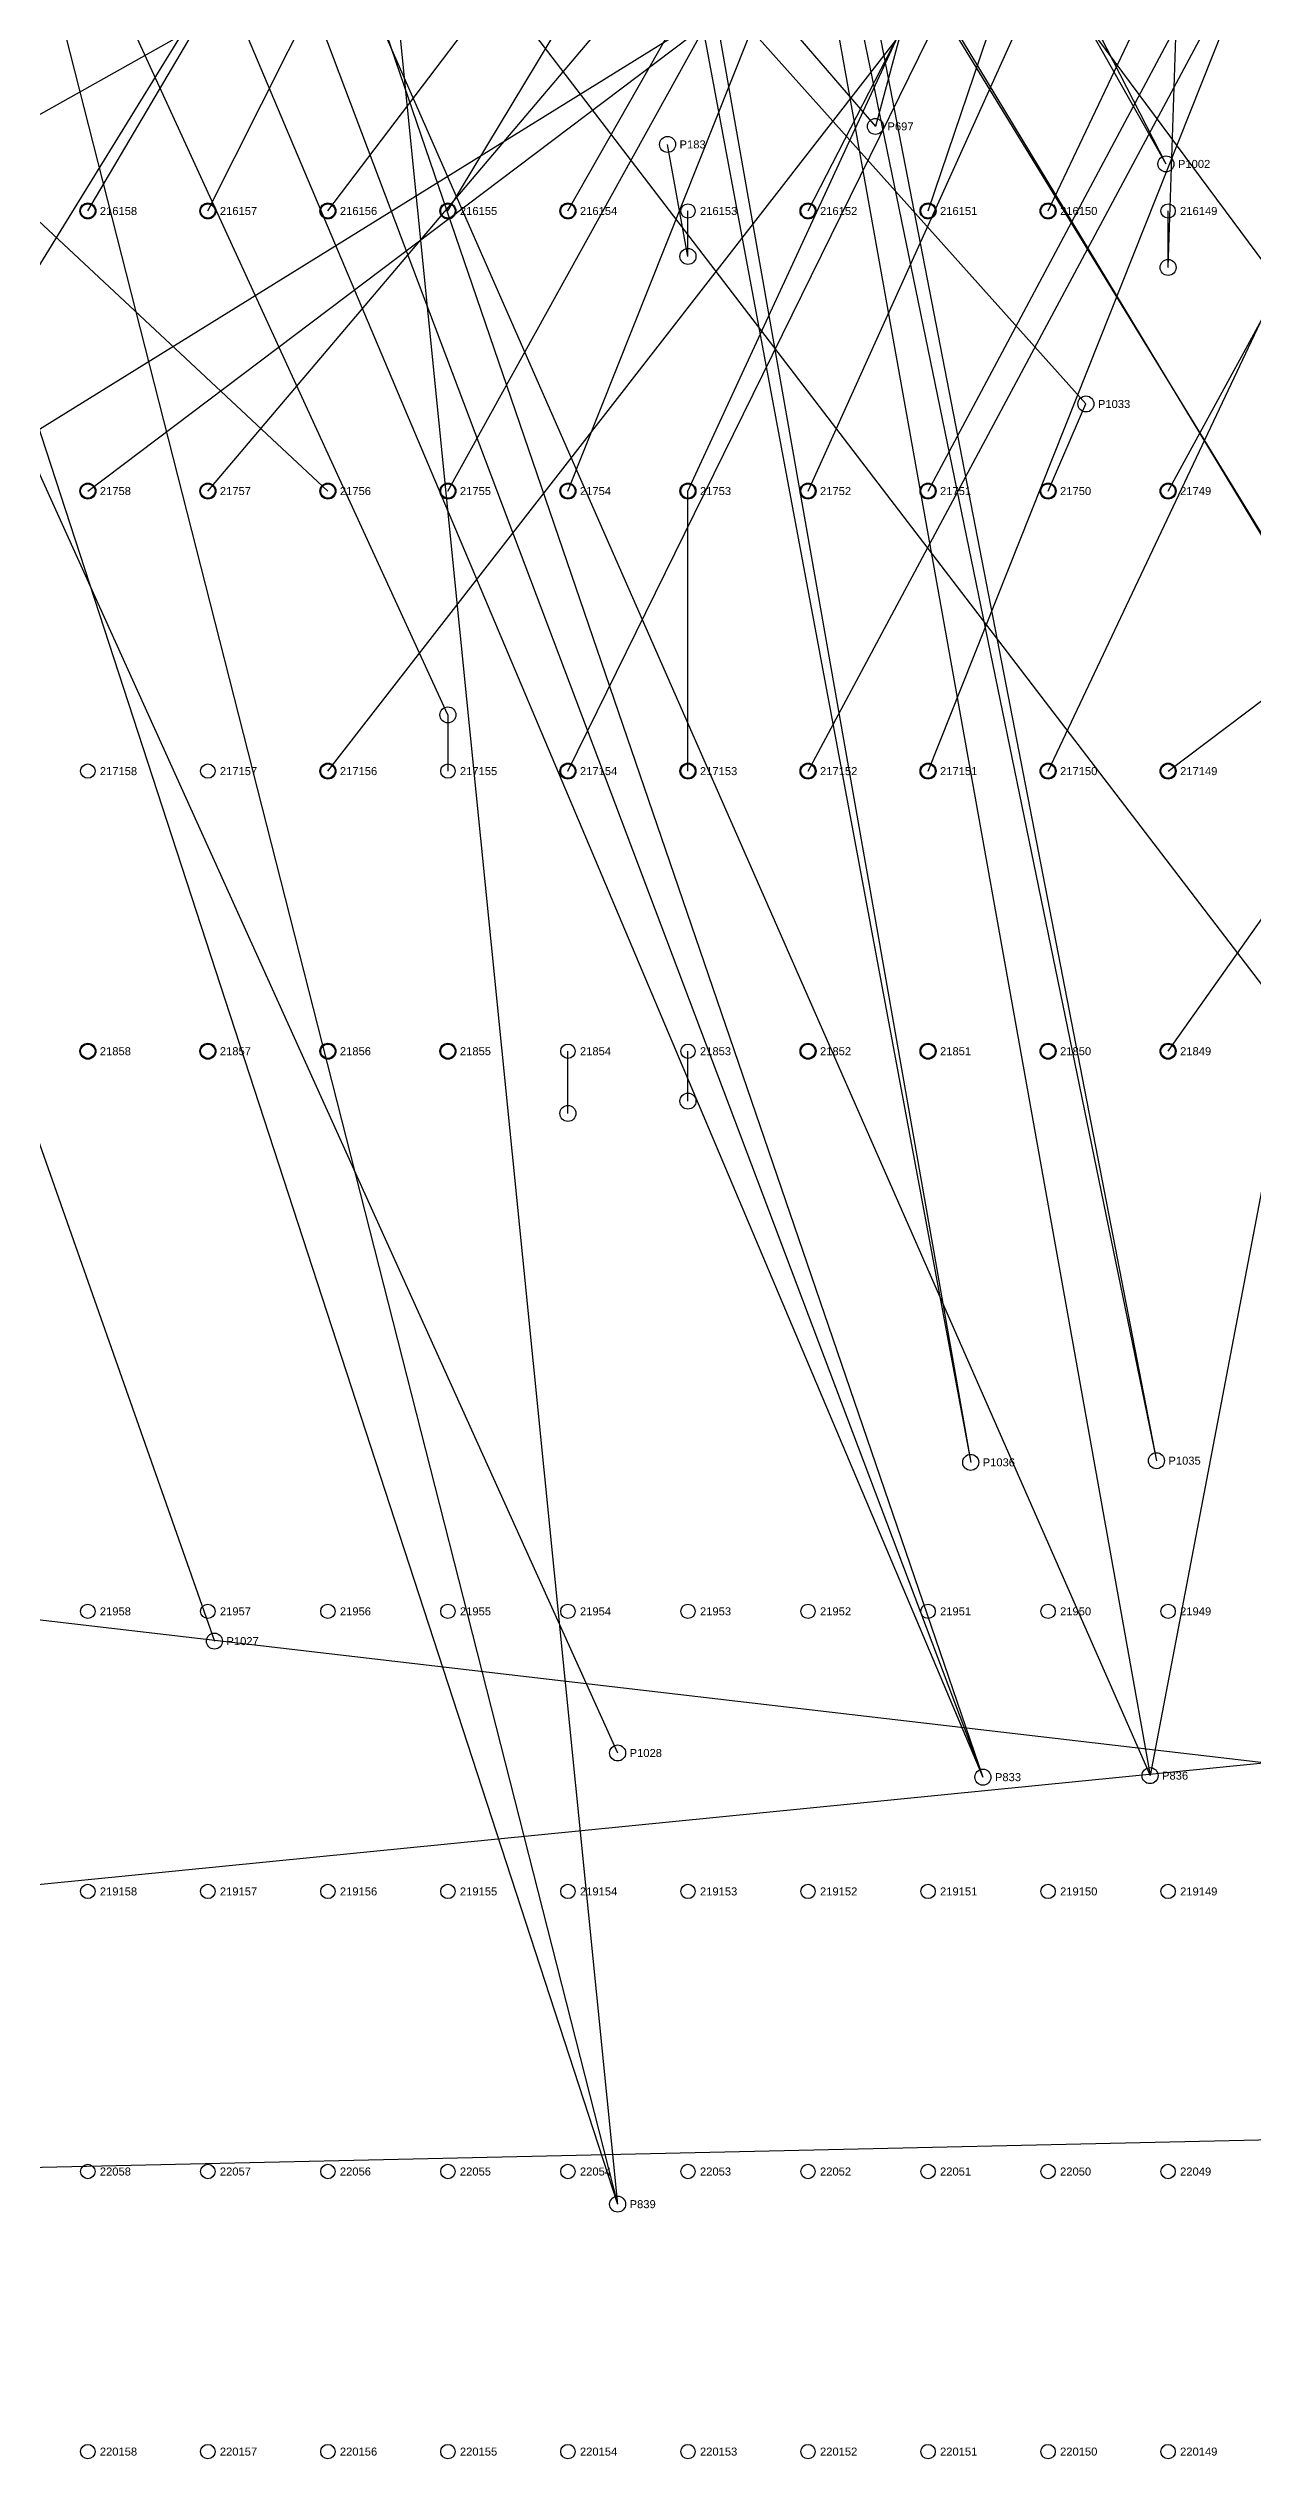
# Model space of a CAD drawing. Extents: x -5 to 376, y -217 to 241.
# Drawn here: x 124.8 to 163, y -139.4 to -62.8 of the extents above; entities that cross this region are included whole.
import ezdxf

# ---------------------------------------------------------------- set-up
doc = ezdxf.new("R2010")
doc.units = 0
for name, color, linetype in [('BOTTOM_PROBES', 1, 'CONTINUOUS'), ('BOTTOM_PROBES_LABEL', 12, 'CONTINUOUS'), ('BOTTOM_WIRES_BLACK', 250, 'CONTINUOUS'), ('BOTTOM_WIRES_BLUE', 5, 'CONTINUOUS'), ('FIXTURE_INTERFACE_PIN', 4, 'CONTINUOUS'), ('PIN_OFFSET_ARROW', 144, 'CONTINUOUS'), ('TESTER_INTERFACE_PIN', 144, 'CONTINUOUS'), ('TESTER_INTERFACE_PIN_LABEL', 144, 'CONTINUOUS')]:
    doc.layers.add(name, color=color, linetype=linetype)
doc.styles.get("Standard").update_dxf_attribs({"font": 'arial.ttf'})

msp = doc.modelspace()

# ---------------------------------------------------------------- linework, layer by layer
at = {"layer": 'BOTTOM_PROBES'}
for centre in [(144.41424, -65.89522), (151.01316, -65.32372), (160.23336, -66.51498), (157.69336, -74.13498), (154.03576, -107.72902), (159.9311, -107.67568), (130.03022, -113.40338), (142.82928, -116.9543), (154.42438, -117.72138), (159.7279, -117.67312), (142.82928, -131.27482)]:
    msp.add_circle(centre, 0.254, dxfattribs=at)
at = {"layer": 'BOTTOM_WIRES_BLACK'}
for p, q in [((122.20194, 92.0115), (159.7279, -117.67312)), ((122.20194, 74.2315), (142.82928, -131.27482)), ((118.39194, -23.5585), (159.7279, -117.67312)), ((122.20194, -23.5585), (154.42438, -117.72138)), ((118.39194, -32.4485), (154.42438, -117.72138)), ((122.20194, -32.4485), (154.42438, -117.72138)), ((122.20194, -50.2285), (142.82928, -131.27482)), ((122.20194, -68.0085), (142.82928, -131.27482)), ((164.11194, -94.6785), (159.7279, -117.67312)), ((122.20194, -112.4585), (198.40194, -121.3485)), ((122.20194, -121.3485), (198.40194, -113.792)), ((118.39194, -130.2385), (198.40194, -128.44018))]:
    msp.add_line(p, q, dxfattribs=at)
at = {"layer": 'BOTTOM_WIRES_BLUE'}
for p, q in [((53.62194, 100.9015), (171.069, -91.01328)), ((129.82194, -76.8985), (259.36194, 76.01458)), ((133.63194, -85.7885), (259.36194, 76.01458)), ((129.82194, -68.0085), (201.95032, 75.6666)), ((141.25194, -76.8985), (201.95032, 75.6666)), ((133.63194, -68.0085), (240.31194, 72.68718)), ((76.48194, 65.3415), (182.50916, -110.16488)), ((152.68194, -68.0085), (197.89902, 65.19672)), ((114.58194, -85.7885), (207.43926, 64.96558)), ((148.87194, -76.8985), (210.32978, 59.1566)), ((152.68194, -85.7885), (210.32978, 59.1566)), ((126.01194, -68.0085), (199.68972, 56.83504)), ((152.68194, -76.8985), (223.14916, 55.21452)), ((156.49194, -85.7885), (223.14916, 55.21452)), ((137.44194, -76.8985), (210.33994, 54.81574)), ((141.25194, -85.7885), (210.33994, 54.81574)), ((145.06194, -76.8985), (205.33106, 53.72608)), ((148.87194, -85.7885), (221.48038, 49.87544)), ((76.48194, 47.5615), (186.50966, -100.93452)), ((129.82194, 47.5615), (159.9311, -107.67568)), ((148.87194, -68.0085), (208.21904, 47.38624)), ((156.49194, -68.0085), (210.65998, 46.10608)), ((137.44194, -68.0085), (205.83906, 45.71492)), ((141.25194, -68.0085), (205.83906, 45.71492)), ((61.24194, 38.6715), (151.01316, -65.32372)), ((76.48194, 38.6715), (130.03022, -113.40338)), ((129.82194, 38.6715), (159.9311, -107.67568)), ((76.48194, 29.7815), (142.82928, -116.9543)), ((110.77194, 29.7815), (160.23336, -66.51498)), ((129.82194, 29.7815), (154.03576, -107.72902)), ((129.82194, 22.02434), (154.03576, -107.72902)), ((72.67194, 20.8915), (157.69336, -74.13498)), ((76.48194, 20.8915), (182.50916, -117.72392)), ((110.77194, 20.8915), (160.23336, -66.51498)), ((126.01194, -76.8985), (255.55194, 20.8915)), ((160.30194, -76.8985), (213.64194, 20.8915)), ((103.15194, -76.8985), (188.56452, -29.01442)), ((106.96194, -85.7885), (198.5645, -29.01442)), ((160.30194, -85.7885), (221.79026, -39.32428)), ((160.30194, -94.6785), (191.86906, -50.0634)), ((160.30194, -69.80174), (160.81248, -54.68366)), ((133.63194, -76.8985), (114.58194, -59.1185)), ((137.44194, -84.00288), (126.01194, -59.1185)), ((152.68194, -59.1185), (151.01316, -65.32372)), ((145.06194, -69.45122), (144.41424, -65.89522)), ((156.49194, -76.8985), (157.69336, -74.13498)), ((145.06194, -85.7885), (145.06194, -76.8985))]:
    msp.add_line(p, q, dxfattribs=at)
at = {"layer": 'FIXTURE_INTERFACE_PIN'}
for centre in [(126.01194, -68.0085), (129.82194, -68.0085), (133.63194, -68.0085), (137.44194, -68.0085), (141.25194, -68.0085), (148.87194, -68.0085), (152.68194, -68.0085), (156.49194, -68.0085), (145.06194, -69.45122), (160.30194, -69.80174), (126.01194, -76.8985), (129.82194, -76.8985), (133.63194, -76.8985), (137.44194, -76.8985), (141.25194, -76.8985), (145.06194, -76.8985), (148.87194, -76.8985), (152.68194, -76.8985), (156.49194, -76.8985), (160.30194, -76.8985), (137.44194, -84.00288), (133.63194, -85.7885), (141.25194, -85.7885), (145.06194, -85.7885), (148.87194, -85.7885), (152.68194, -85.7885), (156.49194, -85.7885), (160.30194, -85.7885), (126.01194, -94.6785), (129.82194, -94.6785), (133.63194, -94.6785), (137.44194, -94.6785), (148.87194, -94.6785), (152.68194, -94.6785), (156.49194, -94.6785), (160.30194, -94.6785), (141.25194, -96.65208), (145.06194, -96.26346)]:
    msp.add_circle(centre, 0.254, dxfattribs=at)
at = {"layer": 'PIN_OFFSET_ARROW'}
for p, q in [((145.06194, -69.45122), (145.06194, -68.0085)), ((160.30194, -69.80174), (160.30194, -68.0085)), ((137.44194, -84.00288), (137.44194, -85.7885)), ((141.25194, -96.65208), (141.25194, -94.6785)), ((145.06194, -96.26346), (145.06194, -94.6785))]:
    msp.add_line(p, q, dxfattribs=at)
at = {"layer": 'TESTER_INTERFACE_PIN'}
for centre in [(126.01194, -68.0085), (129.82194, -68.0085), (133.63194, -68.0085), (137.44194, -68.0085), (141.25194, -68.0085), (145.06194, -68.0085), (148.87194, -68.0085), (152.68194, -68.0085), (156.49194, -68.0085), (160.30194, -68.0085), (126.01194, -76.8985), (129.82194, -76.8985), (133.63194, -76.8985), (137.44194, -76.8985), (141.25194, -76.8985), (145.06194, -76.8985), (148.87194, -76.8985), (152.68194, -76.8985), (156.49194, -76.8985), (160.30194, -76.8985), (126.01194, -85.7885), (129.82194, -85.7885), (133.63194, -85.7885), (137.44194, -85.7885), (141.25194, -85.7885), (145.06194, -85.7885), (148.87194, -85.7885), (152.68194, -85.7885), (156.49194, -85.7885), (160.30194, -85.7885), (126.01194, -94.6785), (129.82194, -94.6785), (133.63194, -94.6785), (137.44194, -94.6785), (141.25194, -94.6785), (145.06194, -94.6785), (148.87194, -94.6785), (152.68194, -94.6785), (156.49194, -94.6785), (160.30194, -94.6785), (126.01194, -112.4585), (129.82194, -112.4585), (133.63194, -112.4585), (137.44194, -112.4585), (141.25194, -112.4585), (145.06194, -112.4585), (148.87194, -112.4585), (152.68194, -112.4585), (156.49194, -112.4585), (160.30194, -112.4585), (126.01194, -121.3485), (129.82194, -121.3485), (133.63194, -121.3485), (137.44194, -121.3485), (141.25194, -121.3485), (145.06194, -121.3485), (148.87194, -121.3485), (152.68194, -121.3485), (156.49194, -121.3485), (160.30194, -121.3485), (126.01194, -130.2385), (129.82194, -130.2385), (133.63194, -130.2385), (137.44194, -130.2385), (141.25194, -130.2385), (145.06194, -130.2385), (148.87194, -130.2385), (152.68194, -130.2385), (156.49194, -130.2385), (160.30194, -130.2385), (126.01194, -139.1285), (129.82194, -139.1285), (133.63194, -139.1285), (137.44194, -139.1285), (141.25194, -139.1285), (145.06194, -139.1285), (148.87194, -139.1285), (152.68194, -139.1285), (156.49194, -139.1285), (160.30194, -139.1285)]:
    msp.add_circle(centre, 0.2286, dxfattribs=at)

# ---------------------------------------------------------------- texts
at = {"layer": 'BOTTOM_PROBES_LABEL'}
for s, p in [('P183', (144.79524, -66.02222)), ('P697', (151.39416, -65.45072)), ('P1002', (160.61436, -66.64198)), ('P1033', (158.07436, -74.26198)), ('P1036', (154.41676, -107.85602)), ('P1035', (160.3121, -107.80268)), ('P1027', (130.41122, -113.53038)), ('P1028', (143.21028, -117.0813)), ('P833', (154.80538, -117.84838)), ('P836', (160.1089, -117.80012)), ('P839', (143.21028, -131.40182))]:
    msp.add_text(s, height=0.254, dxfattribs=at).set_placement(p)
at = {"layer": 'TESTER_INTERFACE_PIN_LABEL'}
for s, p in [('216158', (126.39294, -68.1355)), ('216157', (130.20294, -68.1355)), ('216156', (134.01294, -68.1355)), ('216155', (137.82294, -68.1355)), ('216154', (141.63294, -68.1355)), ('216153', (145.44294, -68.1355)), ('216152', (149.25294, -68.1355)), ('216151', (153.06294, -68.1355)), ('216150', (156.87294, -68.1355)), ('216149', (160.68294, -68.1355)), ('21758', (126.39294, -77.0255)), ('21757', (130.20294, -77.0255)), ('21756', (134.01294, -77.0255)), ('21755', (137.82294, -77.0255)), ('21754', (141.63294, -77.0255)), ('21753', (145.44294, -77.0255)), ('21752', (149.25294, -77.0255)), ('21751', (153.06294, -77.0255)), ('21750', (156.87294, -77.0255)), ('21749', (160.68294, -77.0255)), ('217158', (126.39294, -85.9155)), ('217157', (130.20294, -85.9155)), ('217156', (134.01294, -85.9155)), ('217155', (137.82294, -85.9155)), ('217154', (141.63294, -85.9155)), ('217153', (145.44294, -85.9155)), ('217152', (149.25294, -85.9155)), ('217151', (153.06294, -85.9155)), ('217150', (156.87294, -85.9155)), ('217149', (160.68294, -85.9155)), ('21858', (126.39294, -94.8055)), ('21857', (130.20294, -94.8055)), ('21856', (134.01294, -94.8055)), ('21855', (137.82294, -94.8055)), ('21854', (141.63294, -94.8055)), ('21853', (145.44294, -94.8055)), ('21852', (149.25294, -94.8055)), ('21851', (153.06294, -94.8055)), ('21850', (156.87294, -94.8055)), ('21849', (160.68294, -94.8055)), ('21958', (126.39294, -112.5855)), ('21957', (130.20294, -112.5855)), ('21956', (134.01294, -112.5855)), ('21955', (137.82294, -112.5855)), ('21954', (141.63294, -112.5855)), ('21953', (145.44294, -112.5855)), ('21952', (149.25294, -112.5855)), ('21951', (153.06294, -112.5855)), ('21950', (156.87294, -112.5855)), ('21949', (160.68294, -112.5855)), ('219158', (126.39294, -121.4755)), ('219157', (130.20294, -121.4755)), ('219156', (134.01294, -121.4755)), ('219155', (137.82294, -121.4755)), ('219154', (141.63294, -121.4755)), ('219153', (145.44294, -121.4755)), ('219152', (149.25294, -121.4755)), ('219151', (153.06294, -121.4755)), ('219150', (156.87294, -121.4755)), ('219149', (160.68294, -121.4755)), ('22058', (126.39294, -130.3655)), ('22057', (130.20294, -130.3655)), ('22056', (134.01294, -130.3655)), ('22055', (137.82294, -130.3655)), ('22054', (141.63294, -130.3655)), ('22053', (145.44294, -130.3655)), ('22052', (149.25294, -130.3655)), ('22051', (153.06294, -130.3655)), ('22050', (156.87294, -130.3655)), ('22049', (160.68294, -130.3655)), ('220158', (126.39294, -139.2555)), ('220157', (130.20294, -139.2555)), ('220156', (134.01294, -139.2555)), ('220155', (137.82294, -139.2555)), ('220154', (141.63294, -139.2555)), ('220153', (145.44294, -139.2555)), ('220152', (149.25294, -139.2555)), ('220151', (153.06294, -139.2555)), ('220150', (156.87294, -139.2555)), ('220149', (160.68294, -139.2555))]:
    msp.add_text(s, height=0.254, dxfattribs=at).set_placement(p)

doc.saveas('drawing.dxf')
